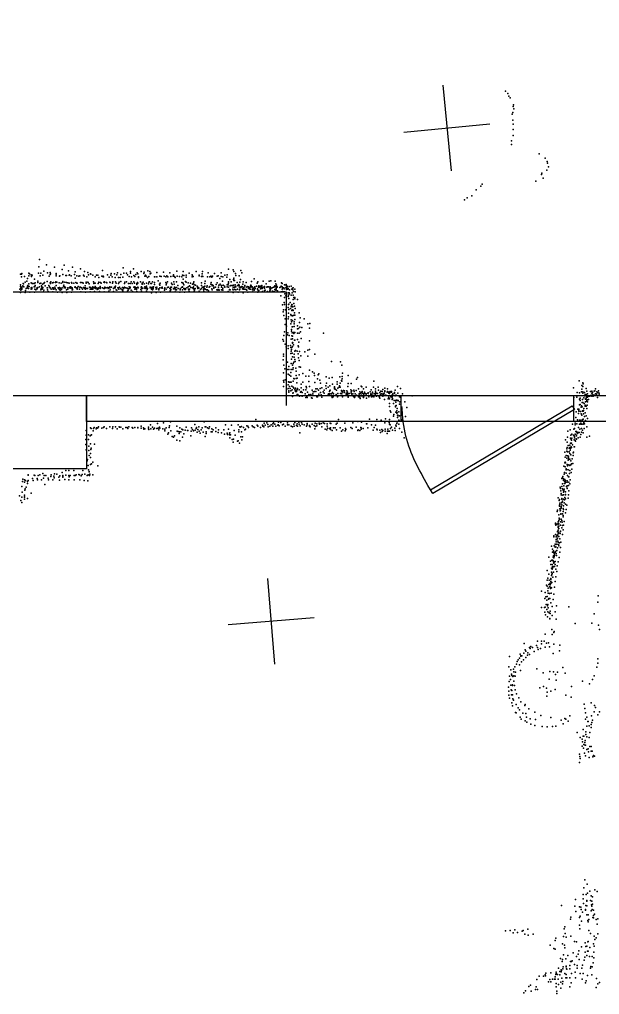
# Model space of a CAD drawing. Header units: millimetres. Extents: x -23456 to 7110, y -22489 to 15514.
# Drawn here: x -9050 to -6361, y -11274 to -6748 of the extents above; entities that cross this region are included whole.
import ezdxf

# ---------------------------------------------------------------- set-up
doc = ezdxf.new("R2010")
doc.units = ezdxf.units.MM
for name, color, linetype in [('DOORS', 7, 'Continuous'), ('P', 9, 'Continuous'), ('PANOS', 10, 'Continuous'), ('ROOMS', 1, 'Continuous'), ('STRUCTS', 4, 'Continuous'), ('WALLS', 3, 'Continuous')]:
    doc.layers.add(name, color=color, linetype=linetype)

# ---------------------------------------------------------------- blocks, each defined once
blk = doc.blocks.new('1-Standard_3C')
for points in [[(-403.982, 5.64828), (253.382, 394.931), (263.573, 377.722), (-393.791, -11.5606), (-403.982, 5.64828)], [(263.573, 377.722), (275.367, 357.142), (283.15, 343.495), (290.844, 329.879), (298.429, 316.269), (305.882, 302.642), (313.184, 288.973), (320.313, 275.239), (327.249, 261.416), (333.971, 247.479), (340.456, 233.405), (346.686, 219.17), (352.638, 204.75), (358.291, 190.121), (363.626, 175.258), (368.62, 160.139), (373.253, 144.738), (377.503, 129.032), (381.351, 112.998), (384.774, 96.6102), (387.752, 79.8457), (390.265, 62.6802), (392.29, 45.0899), (393.807, 27.0508), (395.085, -0.90191)]]:
    blk.add_lwpolyline(points)

msp = doc.modelspace()

# ---------------------------------------------------------------- linework, layer by layer
at = {"layer": 'DOORS'}
msp.add_lwpolyline([(-7280.9, -8493.2), (-6480.9, -8493.2), (-6480.9, -8613.2), (-7280.9, -8613.2), (-7280.9, -8493.2)], dxfattribs=at)
at = {"layer": 'P'}
for p in [(-6796, -7080), (-6786, -7091), (-6781, -7103), (-6775, -7112), (-6760, -7144), (-6766, -7187), (-6763, -7179), (-6761, -7152), (-6758, -7162), (-6762, -7215), (-6761, -7233), (-6761, -7259), (-6761, -7286), (-6769, -7311), (-6769, -7328), (-6640, -7371), (-6613, -7391), (-6603, -7407), (-6602, -7415), (-6628, -7461), (-6605, -7447), (-6597, -7432), (-6905, -7512), (-6656, -7499), (-6630, -7468), (-6622, -7485), (-6933, -7539), (-6911, -7521), (-6987, -7585), (-6974, -7576), (-6953, -7566), (-8958, -7862), (-8961, -7896), (-8938, -7916), (-8926, -7886), (-8889, -7897), (-8852, -7909), (-8844, -7888), (-8823, -7915), (-8805, -7897), (-8793, -7919), (-8767, -7905), (-8749, -7917), (-8666, -7913), (-8570, -7901), (-8536, -7917), (-8522, -7905), (-8487, -7918), (-8473, -7920), (-8456, -7915), (-8446, -7918), (-8382, -7920), (-8321, -7916), (-8292, -7918), (-8232, -7917), (-8202, -7917), (-8081, -7906), (-8060, -7910), (-8056, -7918), (-8024, -7913), (-9046, -7930), (-9042, -7930), (-9042, -7942), (-9040, -7927), (-9027, -7941), (-9017, -7962), (-9013, -7950), (-9008, -7937), (-9007, -7926), (-9004, -7928), (-8997, -7933), (-8995, -7941), (-8992, -7934), (-8981, -7953), (-8965, -7963), (-8963, -7926), (-8954, -7937), (-8952, -7926), (-8942, -7935), (-8923, -7964), (-8921, -7924), (-8913, -7940), (-8909, -7932), (-8908, -7922), (-8907, -7928), (-8882, -7965), (-8881, -7937), (-8880, -7927), (-8880, -7930), (-8865, -7940), (-8864, -7938), (-8849, -7932), (-8849, -7964), (-8836, -7936), (-8833, -7936), (-8820, -7935), (-8819, -7933), (-8811, -7937), (-8795, -7932), (-8793, -7949), (-8785, -7937), (-8776, -7940), (-8770, -7938), (-8753, -7935), (-8750, -7939), (-8738, -7942), (-8733, -7922), (-8731, -7933), (-8722, -7928), (-8720, -7930), (-8711, -7934), (-8708, -7965), (-8700, -7943), (-8693, -7934), (-8687, -7934), (-8683, -7945), (-8668, -7940), (-8665, -7941), (-8662, -7940), (-8661, -7943), (-8643, -7933), (-8634, -7944), (-8627, -7935), (-8626, -7927), (-8621, -7942), (-8610, -7928), (-8607, -7945), (-8606, -7965), (-8599, -7933), (-8596, -7923), (-8591, -7946), (-8583, -7945), (-8581, -7964), (-8580, -7931), (-8571, -7944), (-8566, -7925), (-8554, -7925), (-8549, -7933), (-8542, -7941), (-8536, -7926), (-8533, -7965), (-8531, -7942), (-8520, -7936), (-8515, -7941), (-8511, -7931), (-8505, -7924), (-8502, -7928), (-8499, -7946), (-8498, -7942), (-8490, -7965), (-8474, -7927), (-8469, -7939), (-8466, -7934), (-8463, -7939), (-8457, -7945), (-8451, -7941), (-8448, -7965), (-8445, -7929), (-8442, -7925), (-8434, -7965), (-8425, -7942), (-8423, -7942), (-8414, -7943), (-8413, -7922), (-8407, -7961), (-8400, -7939), (-8393, -7941), (-8380, -7940), (-8372, -7943), (-8368, -7937), (-8363, -7942), (-8353, -7924), (-8349, -7941), (-8338, -7939), (-8337, -7933), (-8332, -7941), (-8329, -7946), (-8320, -7939), (-8309, -7941), (-8297, -7942), (-8294, -7935), (-8292, -7953), (-8289, -7936), (-8280, -7964), (-8277, -7935), (-8277, -7944), (-8264, -7926), (-8250, -7933), (-8250, -7943), (-8249, -7940), (-8245, -7941), (-8218, -7935), (-8218, -7937), (-8207, -7941), (-8204, -7929), (-8203, -7940), (-8200, -7941), (-8190, -7962), (-8179, -7942), (-8175, -7924), (-8168, -7942), (-8163, -7939), (-8159, -7941), (-8159, -7944), (-8156, -7940), (-8146, -7927), (-8134, -7939), (-8129, -7937), (-8121, -7950), (-8116, -7924), (-8116, -7941), (-8109, -7963), (-8107, -7943), (-8098, -7934), (-8089, -7944), (-8088, -7933), (-8082, -7965), (-8075, -7955), (-8058, -7955), (-8057, -7959), (-8056, -7948), (-8054, -7960), (-8049, -7927), (-8048, -7936), (-8032, -7937), (-8025, -7954), (-8020, -7923), (-8014, -7965), (-7974, -7964), (-7963, -7951), (-7946, -7965), (-7920, -7963), (-7893, -7962), (-7885, -7961), (-7865, -7963), (-9049, -8000), (-9046, -7980), (-9046, -7987), (-9045, -7995), (-9045, -8004), (-9040, -7991), (-9039, -7993), (-9039, -7995), (-9039, -7999), (-9035, -7984), (-9033, -7973), (-9032, -7975), (-9031, -7989), (-9024, -7967), (-9023, -8006), (-9020, -7996), (-9016, -7995), (-9013, -7986), (-9013, -7990), (-9012, -7982), (-9009, -7996), (-9007, -7975), (-9006, -7987), (-8996, -7970), (-8996, -7994), (-8996, -7999), (-8994, -7998), (-8993, -7992), (-8993, -7994), (-8992, -7974), (-8988, -7973), (-8982, -7973), (-8982, -7988), (-8980, -8000), (-8979, -7988), (-8978, -7970), (-8978, -7982), (-8975, -8002), (-8970, -7995), (-8969, -7993), (-8969, -7998), (-8965, -7968), (-8965, -7992), (-8958, -7989), (-8957, -7974), (-8951, -7971), (-8951, -8003), (-8950, -7998), (-8948, -7984), (-8947, -7991), (-8946, -7990), (-8946, -7999), (-8944, -7976), (-8944, -7996), (-8942, -7992), (-8938, -8005), (-8937, -7973), (-8936, -7970), (-8934, -7968), (-8932, -7984), (-8922, -7993), (-8921, -7994), (-8921, -8003), (-8920, -7993), (-8918, -8010), (-8914, -7983), (-8911, -7989), (-8909, -7970), (-8909, -7994), (-8907, -7974), (-8905, -7966), (-8904, -7999), (-8898, -7970), (-8897, -7994), (-8895, -7993), (-8894, -7999), (-8893, -7968), (-8891, -7999), (-8887, -7990), (-8885, -7996), (-8884, -7969), (-8881, -7983), (-8880, -8003), (-8877, -7967), (-8872, -7993), (-8869, -7997), (-8867, -7970), (-8865, -7992), (-8865, -8001), (-8862, -8004), (-8861, -7995), (-8860, -7995), (-8858, -7971), (-8855, -8001), (-8852, -7994), (-8849, -7969), (-8847, -7985), (-8845, -7981), (-8844, -7994), (-8841, -7967), (-8840, -7989), (-8837, -7994), (-8833, -7968), (-8833, -8002), (-8826, -7970), (-8826, -7993), (-8826, -7999), (-8820, -7971), (-8819, -7994), (-8816, -7989), (-8816, -7992), (-8815, -7992), (-8812, -7989), (-8812, -7995), (-8810, -7969), (-8808, -7972), (-8807, -8002), (-8806, -7994), (-8805, -8000), (-8804, -8003), (-8798, -7971), (-8794, -7991), (-8792, -7988), (-8790, -7969), (-8788, -7994), (-8784, -7971), (-8783, -7971), (-8783, -8000), (-8781, -7993), (-8779, -7987), (-8773, -7999), (-8771, -7991), (-8770, -7990), (-8768, -7990), (-8767, -7968), (-8763, -7993), (-8761, -7969), (-8759, -7999), (-8757, -7970), (-8756, -7972), (-8754, -7992), (-8749, -7993), (-8749, -7996), (-8746, -7984), (-8744, -7994), (-8744, -8000), (-8743, -7995), (-8742, -7967), (-8742, -7971), (-8741, -7996), (-8735, -7996), (-8733, -7967), (-8732, -7968), (-8728, -7975), (-8726, -7990), (-8724, -7990), (-8723, -8000), (-8719, -7992), (-8719, -7999), (-8716, -7996), (-8716, -8000), (-8712, -7995), (-8712, -8000), (-8711, -8000), (-8710, -7989), (-8706, -7973), (-8705, -7972), (-8704, -7994), (-8700, -7972), (-8699, -7987), (-8698, -7996), (-8696, -7992), (-8691, -7995), (-8690, -8001), (-8687, -7999), (-8686, -7973), (-8685, -7998), (-8683, -7993), (-8683, -7994), (-8682, -7967), (-8677, -7997), (-8676, -7987), (-8675, -7968), (-8675, -7993), (-8672, -7972), (-8666, -7993), (-8659, -7967), (-8659, -7997), (-8657, -7966), (-8657, -7968), (-8657, -7997), (-8655, -7990), (-8648, -7994), (-8647, -7969), (-8645, -7970), (-8641, -7992), (-8640, -7997), (-8639, -7995), (-8637, -8009), (-8635, -7994), (-8632, -7989), (-8632, -7994), (-8631, -7967), (-8630, -7969), (-8630, -8002), (-8624, -7991), (-8619, -7971), (-8617, -7966), (-8614, -7996), (-8610, -7991), (-8609, -7993), (-8607, -7992), (-8607, -7993), (-8605, -7985), (-8603, -7971), (-8602, -8002), (-8599, -8005), (-8595, -7993), (-8595, -7993), (-8592, -7973), (-8590, -8000), (-8589, -7967), (-8589, -7992), (-8587, -7991), (-8581, -7998), (-8580, -7996), (-8574, -8002), (-8573, -7992), (-8572, -8008), (-8568, -7998), (-8566, -7993), (-8566, -7996), (-8563, -7973), (-8563, -7991), (-8562, -7967), (-8557, -7993), (-8555, -7966), (-8551, -7995), (-8550, -8009), (-8546, -7998), (-8546, -8005), (-8545, -7974), (-8542, -7989), (-8540, -7997), (-8538, -7991), (-8538, -7992), (-8538, -7993), (-8537, -7974), (-8532, -8005), (-8528, -7973), (-8527, -8010), (-8521, -7966), (-8521, -7991), (-8518, -7972), (-8516, -8000), (-8515, -7988), (-8515, -7992), (-8512, -7992), (-8511, -7996), (-8508, -8001), (-8507, -7973), (-8507, -7993), (-8506, -7978), (-8506, -8010), (-8504, -7968), (-8504, -7992), (-8502, -7971), (-8501, -7991), (-8500, -7994), (-8488, -8001), (-8487, -7991), (-8485, -7989), (-8484, -7994), (-8484, -8009), (-8482, -7996), (-8481, -7971), (-8481, -7977), (-8478, -7995), (-8477, -7967), (-8472, -7975), (-8470, -7988), (-8469, -7995), (-8468, -7997), (-8463, -7992), (-8462, -7971), (-8462, -8009), (-8461, -7986), (-8460, -7996), (-8459, -8001), (-8458, -7995), (-8458, -7998), (-8457, -7997), (-8452, -7975), (-8451, -7967), (-8445, -7994), (-8444, -7991), (-8441, -7973), (-8439, -7993), (-8438, -7974), (-8438, -8000), (-8436, -7990), (-8435, -7998), (-8433, -8002), (-8431, -7998), (-8430, -7994), (-8429, -7989), (-8425, -7968), (-8425, -7978), (-8419, -7992), (-8416, -7993), (-8416, -7999), (-8414, -7990), (-8413, -7998), (-8405, -7998), (-8405, -8003), (-8402, -7977), (-8399, -7981), (-8399, -7994), (-8398, -7971), (-8392, -7993), (-8389, -7990), (-8389, -7995), (-8378, -7997), (-8378, -8004), (-8376, -7994), (-8372, -7969), (-8371, -7979), (-8370, -7999), (-8369, -7973), (-8364, -7966), (-8364, -7992), (-8361, -7991), (-8360, -7990), (-8353, -7996), (-8352, -8008), (-8350, -7998), (-8349, -7991), (-8349, -8001), (-8349, -8002), (-8346, -7972), (-8345, -7991), (-8343, -7978), (-8337, -7998), (-8335, -7966), (-8333, -7976), (-8332, -7993), (-8331, -7991), (-8329, -7992), (-8328, -7993), (-8328, -7999), (-8327, -8002), (-8322, -7966), (-8322, -7992), (-8322, -8003), (-8317, -7982), (-8314, -7996), (-8306, -7998), (-8306, -8002), (-8300, -7992), (-8297, -7968), (-8295, -7989), (-8295, -7990), (-8294, -8002), (-8293, -7970), (-8291, -7974), (-8289, -7980), (-8289, -7997), (-8284, -7998), (-8284, -8001), (-8283, -7996), (-8280, -8001), (-8277, -7967), (-8274, -7994), (-8268, -7970), (-8268, -7989), (-8267, -7999), (-8266, -8002), (-8262, -7984), (-8262, -8000), (-8261, -7986), (-8258, -7972), (-8256, -7992), (-8248, -7976), (-8248, -7993), (-8245, -7994), (-8244, -7972), (-8244, -7989), (-8243, -7998), (-8242, -7966), (-8241, -7979), (-8241, -8009), (-8240, -7998), (-8239, -8004), (-8238, -7998), (-8236, -7997), (-8235, -7981), (-8226, -7985), (-8225, -7991), (-8223, -7996), (-8221, -7992), (-8219, -7995), (-8218, -8009), (-8211, -8001), (-8207, -7970), (-8207, -7983), (-8207, -7996), (-8202, -7990), (-8201, -7991), (-8198, -8001), (-8196, -7994), (-8196, -8009), (-8195, -7988), (-8192, -7997), (-8191, -7974), (-8191, -7985), (-8189, -8000), (-8184, -8002), (-8182, -7991), (-8181, -7984), (-8178, -8003), (-8174, -8008), (-8171, -7991), (-8168, -7987), (-8163, -7977), (-8162, -7968), (-8159, -7998), (-8157, -7980), (-8157, -7984), (-8157, -8002), (-8153, -7982), (-8150, -7991), (-8149, -7995), (-8141, -7991), (-8138, -7978), (-8135, -8002), (-8134, -7970), (-8130, -8001), (-8130, -8004), (-8128, -7991), (-8126, -7981), (-8126, -8001), (-8125, -8004), (-8122, -7980), (-8120, -7977), (-8114, -7990), (-8114, -8002), (-8113, -7982), (-8109, -8001), (-8108, -8004), (-8107, -7995), (-8106, -7981), (-8100, -7985), (-8098, -7990), (-8087, -7979), (-8087, -7988), (-8084, -7978), (-8083, -7980), (-8082, -7991), (-8081, -7971), (-8077, -8001), (-8076, -8002), (-8073, -7984), (-8073, -8003), (-8070, -7982), (-8069, -7966), (-8064, -7983), (-8061, -8000), (-8060, -8003), (-8059, -7991), (-8058, -7981), (-8054, -7992), (-8052, -8001), (-8050, -7980), (-8050, -7987), (-8048, -7989), (-8048, -8002), (-8041, -7968), (-8040, -7982), (-8039, -8000), (-8034, -7978), (-8032, -7982), (-8032, -7988), (-8031, -8002), (-8028, -7967), (-8028, -7991), (-8028, -8000), (-8027, -7992), (-8023, -7990), (-8022, -7989), (-8020, -7987), (-8017, -7989), (-8016, -7998), (-8015, -7977), (-8013, -7999), (-8013, -8000), (-8011, -7992), (-8010, -7999), (-8006, -7982), (-8006, -8000), (-8005, -7989), (-8000, -7969), (-7999, -8001), (-7996, -7990), (-7996, -8004), (-7994, -7987), (-7988, -7989), (-7988, -7996), (-7986, -7992), (-7985, -7996), (-7983, -8000), (-7979, -7986), (-7979, -7999), (-7978, -7981), (-7977, -7990), (-7976, -7984), (-7971, -7988), (-7970, -7999), (-7970, -8003), (-7968, -8003), (-7967, -7995), (-7963, -8005), (-7961, -8000), (-7960, -7990), (-7959, -7989), (-7959, -7990), (-7957, -7997), (-7952, -7985), (-7949, -7972), (-7947, -7998), (-7947, -8000), (-7943, -8006), (-7942, -7989), (-7942, -7990), (-7941, -8006), (-7940, -7984), (-7936, -7991), (-7933, -7986), (-7933, -7998), (-7930, -7989), (-7930, -7997), (-7927, -7983), (-7927, -7995), (-7925, -7997), (-7923, -7993), (-7922, -7990), (-7915, -7995), (-7915, -8006), (-7914, -7987), (-7914, -7992), (-7912, -8004), (-7906, -7975), (-7904, -7991), (-7902, -7988), (-7900, -7988), (-7899, -7988), (-7896, -7989), (-7889, -7991), (-7889, -7998), (-7889, -8008), (-7888, -7988), (-7887, -8002), (-7884, -7995), (-7879, -7994), (-7877, -8009), (-7873, -7991), (-7872, -7991), (-7867, -7984), (-7867, -7989), (-7867, -8001), (-7862, -7975), (-7862, -8005), (-7861, -7987), (-7860, -7989), (-7860, -7996), (-7860, -8003), (-7859, -7981), (-7855, -7989), (-7855, -7990), (-7854, -8007), (-7843, -7992), (-7839, -7988), (-7837, -7986), (-7835, -7970), (-7835, -7987), (-7833, -7973), (-7833, -7999), (-7832, -7988), (-7829, -7993), (-7824, -7993), (-7823, -7998), (-7822, -7979), (-7816, -7993), (-7814, -7978), (-7814, -7983), (-7813, -7994), (-7813, -8001), (-7812, -7986), (-7811, -7997), (-7810, -7989), (-7809, -7986), (-7806, -8000), (-7805, -7997), (-7800, -7987), (-7799, -8002), (-7790, -7986), (-7787, -8000), (-7784, -7995), (-7783, -8003), (-7782, -7994), (-7773, -8000), (-9046, -8015), (-9025, -8015), (-9003, -8013), (-8981, -8013), (-8939, -8012), (-8896, -8012), (-8874, -8014), (-8852, -8015), (-8831, -8015), (-8809, -8014), (-8766, -8012), (-8745, -8013), (-8723, -8012), (-8702, -8011), (-8680, -8011), (-8658, -8012), (-8615, -8011), (-8439, -8016), (-8417, -8015), (-8396, -8013), (-8329, -8012), (-8307, -8013), (-8285, -8013), (-8263, -8011), (-8083, -8011), (-8059, -8015), (-8037, -8014), (-8013, -8017), (-7991, -8014), (-7969, -8012), (-7945, -8013), (-7924, -8011), (-7900, -8011), (-7870, -8011), (-7854, -8011), (-7839, -8030), (-7837, -8012), (-7831, -8011), (-7827, -8012), (-7822, -8038), (-7821, -8012), (-7820, -8021), (-7815, -8031), (-7812, -8023), (-7804, -8017), (-7804, -8034), (-7803, -8028), (-7802, -8043), (-7800, -8016), (-7798, -8021), (-7790, -8027), (-7786, -8016), (-7782, -8028), (-7782, -8048), (-7780, -8011), (-7779, -8038), (-7774, -8039), (-7774, -8044), (-7772, -8012), (-7762, -8047), (-7831, -8073), (-7827, -8096), (-7823, -8062), (-7822, -8071), (-7817, -8095), (-7804, -8084), (-7803, -8070), (-7802, -8069), (-7802, -8094), (-7795, -8061), (-7794, -8089), (-7791, -8078), (-7788, -8071), (-7788, -8097), (-7788, -8098), (-7787, -8081), (-7786, -8073), (-7783, -8081), (-7783, -8096), (-7781, -8098), (-7781, -8099), (-7778, -8066), (-7775, -8078), (-7772, -8089), (-7828, -8105), (-7824, -8122), (-7819, -8137), (-7804, -8138), (-7803, -8111), (-7803, -8128), (-7792, -8117), (-7790, -8122), (-7790, -8142), (-7784, -8124), (-7784, -8145), (-7782, -8122), (-7776, -8121), (-7775, -8109), (-7774, -8141), (-7773, -8121), (-7754, -8109), (-7749, -8132), (-7731, -8138), (-7818, -8163), (-7812, -8171), (-7793, -8160), (-7789, -8151), (-7789, -8187), (-7786, -8175), (-7786, -8175), (-7784, -8174), (-7777, -8151), (-7777, -8160), (-7777, -8173), (-7762, -8184), (-7761, -8170), (-7757, -8182), (-7752, -8155), (-7750, -8176), (-7741, -8177), (-7713, -8161), (-7705, -8181), (-7704, -8159), (-7830, -8233), (-7825, -8215), (-7821, -8197), (-7807, -8211), (-7806, -8202), (-7800, -8214), (-7791, -8231), (-7789, -8194), (-7787, -8216), (-7786, -8203), (-7784, -8217), (-7784, -8230), (-7782, -8201), (-7779, -8205), (-7778, -8201), (-7775, -8236), (-7774, -8201), (-7774, -8237), (-7761, -8204), (-7761, -8233), (-7753, -8204), (-7748, -8198), (-7745, -8229), (-7641, -8204), (-7827, -8241), (-7819, -8255), (-7814, -8267), (-7805, -8262), (-7804, -8275), (-7794, -8261), (-7793, -8270), (-7789, -8280), (-7787, -8270), (-7785, -8247), (-7785, -8251), (-7785, -8266), (-7783, -8249), (-7780, -8258), (-7758, -8262), (-7757, -8267), (-7755, -8245), (-7705, -8239), (-7705, -8280), (-7827, -8301), (-7827, -8310), (-7793, -8298), (-7791, -8287), (-7789, -8324), (-7786, -8296), (-7784, -8314), (-7777, -8302), (-7776, -8315), (-7774, -8287), (-7773, -8326), (-7771, -8285), (-7763, -8288), (-7758, -8300), (-7757, -8318), (-7752, -8289), (-7746, -8309), (-7727, -8291), (-7713, -8283), (-7713, -8310), (-7681, -8301), (-7828, -8328), (-7824, -8353), (-7820, -8369), (-7810, -8373), (-7808, -8338), (-7802, -8359), (-7802, -8372), (-7790, -8345), (-7790, -8373), (-7784, -8352), (-7783, -8373), (-7782, -8344), (-7782, -8344), (-7782, -8365), (-7779, -8339), (-7772, -8335), (-7769, -8367), (-7754, -8331), (-7753, -8360), (-7748, -8362), (-7603, -8335), (-7562, -8337), (-7555, -8352), (-7827, -8388), (-7804, -8394), (-7798, -8399), (-7793, -8386), (-7792, -8403), (-7779, -8415), (-7777, -8416), (-7767, -8381), (-7767, -8400), (-7767, -8415), (-7763, -8413), (-7753, -8397), (-7736, -8391), (-7722, -8404), (-7709, -8404), (-7705, -8375), (-7691, -8383), (-7684, -8389), (-7682, -8400), (-7669, -8416), (-7666, -8398), (-7663, -8392), (-7628, -8407), (-7614, -8413), (-7601, -8409), (-7565, -8407), (-7554, -8405), (-7554, -8416), (-7552, -8389), (-7526, -8401), (-7487, -8418), (-7483, -8410), (-7827, -8423), (-7827, -8451), (-7825, -8432), (-7819, -8420), (-7805, -8444), (-7804, -8461), (-7803, -8429), (-7800, -8431), (-7798, -8451), (-7796, -8460), (-7795, -8432), (-7791, -8432), (-7787, -8450), (-7782, -8426), (-7781, -8454), (-7779, -8459), (-7771, -8459), (-7764, -8434), (-7762, -8460), (-7744, -8441), (-7744, -8457), (-7737, -8431), (-7721, -8451), (-7720, -8458), (-7709, -8428), (-7706, -8451), (-7681, -8433), (-7677, -8462), (-7670, -8462), (-7658, -8422), (-7656, -8461), (-7654, -8436), (-7648, -8457), (-7630, -8448), (-7629, -8461), (-7627, -8436), (-7619, -8455), (-7611, -8448), (-7599, -8441), (-7589, -8453), (-7589, -8457), (-7589, -8463), (-7577, -8429), (-7577, -8440), (-7575, -8459), (-7568, -8454), (-7566, -8449), (-7564, -8455), (-7563, -8436), (-7558, -8423), (-7555, -8427), (-7528, -8452), (-7526, -8438), (-7513, -8437), (-7479, -8463), (-7466, -8450), (-7463, -8453), (-7456, -8462), (-7443, -8454), (-7409, -8455), (-7407, -8426), (-7399, -8462), (-7387, -8455), (-7356, -8459), (-7344, -8462), (-7298, -8451), (-7284, -8460), (-6482, -8458), (-6455, -8425), (-6443, -8446), (-6438, -8434), (-6438, -8451), (-6437, -8439), (-6422, -8461), (-6380, -8463), (-7812, -8465), (-7802, -8478), (-7801, -8471), (-7792, -8472), (-7786, -8467), (-7784, -8498), (-7783, -8483), (-7782, -8481), (-7773, -8467), (-7771, -8474), (-7767, -8469), (-7766, -8475), (-7765, -8493), (-7763, -8467), (-7763, -8488), (-7759, -8489), (-7754, -8467), (-7752, -8496), (-7747, -8478), (-7745, -8475), (-7740, -8497), (-7739, -8480), (-7733, -8467), (-7725, -8486), (-7723, -8502), (-7722, -8467), (-7718, -8496), (-7716, -8502), (-7715, -8477), (-7708, -8488), (-7703, -8492), (-7700, -8488), (-7696, -8504), (-7694, -8468), (-7694, -8506), (-7690, -8486), (-7690, -8493), (-7689, -8476), (-7683, -8474), (-7676, -8474), (-7672, -8499), (-7669, -8494), (-7668, -8499), (-7664, -8468), (-7662, -8487), (-7654, -8480), (-7652, -8490), (-7649, -8501), (-7643, -8476), (-7638, -8469), (-7637, -8482), (-7619, -8490), (-7617, -8486), (-7613, -8474), (-7613, -8486), (-7613, -8493), (-7611, -8470), (-7610, -8469), (-7607, -8485), (-7603, -8486), (-7602, -8497), (-7600, -8502), (-7599, -8480), (-7596, -8500), (-7594, -8485), (-7587, -8464), (-7582, -8489), (-7581, -8469), (-7576, -8499), (-7575, -8484), (-7574, -8496), (-7562, -8484), (-7557, -8470), (-7557, -8471), (-7555, -8486), (-7554, -8477), (-7552, -8474), (-7552, -8500), (-7548, -8470), (-7545, -8480), (-7543, -8471), (-7536, -8483), (-7535, -8490), (-7534, -8492), (-7533, -8471), (-7531, -8484), (-7530, -8477), (-7529, -8489), (-7528, -8485), (-7527, -8500), (-7526, -8501), (-7522, -8484), (-7514, -8467), (-7512, -8476), (-7512, -8482), (-7509, -8472), (-7509, -8487), (-7504, -8485), (-7502, -8498), (-7500, -8469), (-7498, -8474), (-7498, -8474), (-7497, -8503), (-7496, -8494), (-7496, -8499), (-7494, -8485), (-7489, -8470), (-7487, -8492), (-7479, -8500), (-7476, -8485), (-7476, -8487), (-7473, -8501), (-7472, -8476), (-7471, -8507), (-7469, -8484), (-7465, -8479), (-7465, -8491), (-7465, -8494), (-7462, -8475), (-7460, -8483), (-7457, -8499), (-7456, -8492), (-7456, -8502), (-7453, -8485), (-7451, -8477), (-7451, -8494), (-7448, -8484), (-7443, -8485), (-7443, -8492), (-7442, -8506), (-7435, -8483), (-7434, -8481), (-7433, -8483), (-7432, -8493), (-7431, -8500), (-7424, -8476), (-7421, -8485), (-7421, -8488), (-7419, -8467), (-7418, -8489), (-7418, -8500), (-7417, -8488), (-7417, -8492), (-7414, -8477), (-7414, -8481), (-7413, -8498), (-7409, -8494), (-7407, -8496), (-7407, -8499), (-7406, -8486), (-7400, -8473), (-7399, -8481), (-7399, -8487), (-7395, -8483), (-7395, -8483), (-7395, -8496), (-7390, -8484), (-7386, -8469), (-7383, -8499), (-7379, -8480), (-7379, -8506), (-7377, -8487), (-7377, -8491), (-7376, -8488), (-7375, -8473), (-7371, -8486), (-7368, -8475), (-7366, -8465), (-7366, -8496), (-7365, -8487), (-7364, -8486), (-7364, -8489), (-7359, -8483), (-7357, -8471), (-7356, -8474), (-7356, -8491), (-7351, -8491), (-7345, -8478), (-7344, -8475), (-7341, -8508), (-7339, -8494), (-7339, -8506), (-7338, -8482), (-7337, -8478), (-7337, -8495), (-7337, -8503), (-7335, -8508), (-7334, -8480), (-7334, -8484), (-7332, -8475), (-7332, -8478), (-7329, -8500), (-7326, -8474), (-7326, -8478), (-7324, -8501), (-7322, -8492), (-7322, -8499), (-7320, -8488), (-7320, -8507), (-7319, -8485), (-7313, -8493), (-7312, -8480), (-7312, -8482), (-7309, -8469), (-7308, -8495), (-7306, -8492), (-7303, -8491), (-7296, -8483), (-7288, -8499), (-7283, -8501), (-7275, -8486), (-7230, -8495), (-6480, -8503), (-6466, -8501), (-6465, -8480), (-6453, -8481), (-6451, -8505), (-6444, -8476), (-6443, -8464), (-6438, -8476), (-6438, -8482), (-6434, -8504), (-6431, -8479), (-6430, -8494), (-6428, -8489), (-6423, -8491), (-6422, -8489), (-6422, -8505), (-6421, -8500), (-6420, -8473), (-6417, -8486), (-6416, -8501), (-6413, -8494), (-6410, -8497), (-6406, -8496), (-6403, -8475), (-6400, -8491), (-6397, -8473), (-6397, -8496), (-6396, -8483), (-6395, -8482), (-6394, -8479), (-6393, -8480), (-6391, -8490), (-6390, -8496), (-6386, -8473), (-6386, -8492), (-6384, -8493), (-6383, -8472), (-6380, -8485), (-6376, -8486), (-6375, -8490), (-6373, -8476), (-6373, -8492), (-6370, -8503), (-6369, -8479), (-6368, -8481), (-6366, -8472), (-6363, -8482), (-6363, -8490), (-7358, -8512), (-7335, -8530), (-7334, -8544), (-7323, -8512), (-7320, -8510), (-7316, -8530), (-7313, -8517), (-7307, -8543), (-7307, -8546), (-7306, -8524), (-7305, -8516), (-7303, -8515), (-7303, -8540), (-7301, -8515), (-7299, -8554), (-7295, -8516), (-7295, -8518), (-7288, -8534), (-7286, -8523), (-7277, -8548), (-7263, -8522), (-7255, -8549), (-6454, -8510), (-6454, -8537), (-6451, -8535), (-6450, -8516), (-6446, -8548), (-6445, -8541), (-6444, -8541), (-6441, -8526), (-6441, -8546), (-6439, -8511), (-6438, -8525), (-6434, -8554), (-6432, -8530), (-6428, -8538), (-6428, -8543), (-6426, -8522), (-6425, -8510), (-6422, -8543), (-6420, -8515), (-6419, -8520), (-6419, -8553), (-6418, -8513), (-6418, -8538), (-6416, -8523), (-6412, -8511), (-7332, -8565), (-7329, -8571), (-7316, -8589), (-7314, -8581), (-7305, -8570), (-7300, -8565), (-7300, -8575), (-7299, -8574), (-7298, -8585), (-7297, -8595), (-7296, -8584), (-7295, -8588), (-7292, -8569), (-7288, -8587), (-7260, -8591), (-6470, -8595), (-6469, -8569), (-6462, -8557), (-6458, -8577), (-6457, -8557), (-6457, -8561), (-6457, -8566), (-6449, -8568), (-6446, -8578), (-6442, -8585), (-6440, -8566), (-6439, -8565), (-6437, -8566), (-6435, -8563), (-6435, -8579), (-6431, -8591), (-6428, -8573), (-6423, -8587), (-8722, -8644), (-8705, -8642), (-8693, -8644), (-8688, -8643), (-8684, -8639), (-8661, -8641), (-8658, -8639), (-8631, -8639), (-8631, -8639), (-8617, -8639), (-8606, -8639), (-8588, -8639), (-8587, -8640), (-8580, -8640), (-8558, -8642), (-8552, -8642), (-8544, -8639), (-8528, -8641), (-8515, -8641), (-8502, -8641), (-8501, -8643), (-8487, -8636), (-8476, -8643), (-8452, -8640), (-8443, -8630), (-8434, -8640), (-8411, -8623), (-8402, -8640), (-8382, -8620), (-8370, -8643), (-8357, -8641), (-8355, -8634), (-8351, -8616), (-8321, -8635), (-8307, -8643), (-8278, -8640), (-8253, -8644), (-8238, -8628), (-8229, -8642), (-8219, -8638), (-8204, -8644), (-8194, -8615), (-8189, -8638), (-8186, -8638), (-8179, -8644), (-8169, -8638), (-8140, -8643), (-8095, -8629), (-8067, -8631), (-8036, -8629), (-8029, -8639), (-8027, -8640), (-8021, -8637), (-8012, -8642), (-7996, -8634), (-7991, -8636), (-7989, -8641), (-7971, -8634), (-7967, -8639), (-7961, -8642), (-7955, -8605), (-7948, -8631), (-7947, -8633), (-7945, -8636), (-7933, -8642), (-7924, -8631), (-7922, -8633), (-7922, -8635), (-7918, -8639), (-7916, -8622), (-7912, -8631), (-7903, -8620), (-7899, -8628), (-7897, -8639), (-7890, -8636), (-7883, -8630), (-7875, -8625), (-7875, -8636), (-7872, -8620), (-7867, -8626), (-7862, -8635), (-7853, -8631), (-7851, -8629), (-7849, -8617), (-7847, -8634), (-7839, -8619), (-7831, -8629), (-7827, -8627), (-7819, -8636), (-7808, -8620), (-7808, -8629), (-7802, -8629), (-7791, -8635), (-7785, -8638), (-7778, -8627), (-7777, -8635), (-7774, -8618), (-7766, -8633), (-7763, -8625), (-7762, -8635), (-7755, -8617), (-7754, -8627), (-7749, -8634), (-7743, -8619), (-7740, -8627), (-7730, -8630), (-7720, -8635), (-7716, -8623), (-7716, -8630), (-7706, -8635), (-7705, -8633), (-7703, -8639), (-7694, -8627), (-7684, -8633), (-7679, -8622), (-7678, -8637), (-7672, -8624), (-7672, -8634), (-7661, -8621), (-7659, -8627), (-7651, -8623), (-7649, -8639), (-7643, -8620), (-7636, -8623), (-7624, -8625), (-7624, -8636), (-7610, -8621), (-7609, -8644), (-7606, -8623), (-7594, -8643), (-7586, -8644), (-7582, -8626), (-7578, -8622), (-7571, -8604), (-7564, -8644), (-7542, -8622), (-7514, -8642), (-7504, -8620), (-7490, -8640), (-7481, -8614), (-7467, -8641), (-7466, -8644), (-7464, -8617), (-7441, -8625), (-7440, -8625), (-7435, -8643), (-7428, -8603), (-7418, -8630), (-7406, -8641), (-7400, -8631), (-7394, -8605), (-7373, -8607), (-7357, -8620), (-7353, -8602), (-7336, -8619), (-7335, -8604), (-7335, -8626), (-7332, -8630), (-7326, -8640), (-7305, -8631), (-7303, -8636), (-7300, -8623), (-7299, -8615), (-7292, -8608), (-7292, -8626), (-7288, -8612), (-7279, -8606), (-7273, -8608), (-6486, -8627), (-6473, -8621), (-6473, -8630), (-6466, -8625), (-6463, -8606), (-6458, -8641), (-6454, -8607), (-6454, -8627), (-6448, -8608), (-6448, -8627), (-6447, -8622), (-6442, -8626), (-6440, -8606), (-6437, -8603), (-6437, -8627), (-6435, -8625), (-6433, -8619), (-6430, -8624), (-6426, -8609), (-6419, -8639), (-6416, -8600), (-8742, -8677), (-8741, -8655), (-8730, -8675), (-8723, -8680), (-8721, -8679), (-8718, -8647), (-8717, -8676), (-8709, -8657), (-8707, -8646), (-8695, -8648), (-8690, -8645), (-8669, -8645), (-8647, -8646), (-8620, -8646), (-8598, -8648), (-8572, -8648), (-8548, -8646), (-8525, -8645), (-8486, -8645), (-8474, -8650), (-8470, -8648), (-8452, -8648), (-8450, -8651), (-8441, -8648), (-8429, -8650), (-8426, -8647), (-8425, -8645), (-8413, -8646), (-8407, -8645), (-8405, -8652), (-8399, -8645), (-8386, -8648), (-8377, -8657), (-8376, -8650), (-8362, -8673), (-8359, -8667), (-8349, -8657), (-8343, -8684), (-8337, -8686), (-8332, -8681), (-8319, -8659), (-8314, -8661), (-8310, -8669), (-8308, -8662), (-8303, -8662), (-8298, -8650), (-8295, -8687), (-8293, -8653), (-8288, -8671), (-8282, -8654), (-8272, -8656), (-8270, -8655), (-8256, -8681), (-8255, -8658), (-8249, -8651), (-8244, -8657), (-8236, -8654), (-8231, -8647), (-8227, -8664), (-8224, -8651), (-8217, -8658), (-8212, -8668), (-8208, -8653), (-8199, -8663), (-8189, -8684), (-8185, -8662), (-8185, -8670), (-8173, -8647), (-8161, -8662), (-8158, -8648), (-8157, -8662), (-8152, -8653), (-8140, -8660), (-8129, -8665), (-8128, -8653), (-8114, -8666), (-8103, -8653), (-8100, -8672), (-8088, -8668), (-8086, -8674), (-8081, -8650), (-8077, -8668), (-8077, -8676), (-8075, -8667), (-8072, -8675), (-8055, -8655), (-8050, -8677), (-8033, -8652), (-8033, -8662), (-8024, -8685), (-8021, -8662), (-8016, -8685), (-8006, -8653), (-8002, -8650), (-7751, -8666), (-7681, -8648), (-7633, -8649), (-7625, -8652), (-7622, -8645), (-7613, -8647), (-7609, -8651), (-7600, -8655), (-7580, -8653), (-7557, -8659), (-7551, -8653), (-7541, -8657), (-7539, -8647), (-7537, -8651), (-7508, -8647), (-7482, -8656), (-7480, -8653), (-7472, -8656), (-7466, -8650), (-7457, -8646), (-7410, -8654), (-7393, -8650), (-7392, -8652), (-7379, -8654), (-7376, -8665), (-7370, -8651), (-7368, -8660), (-7365, -8655), (-7355, -8650), (-7354, -8659), (-7345, -8670), (-7344, -8659), (-7343, -8650), (-7339, -8659), (-7337, -8659), (-7334, -8659), (-7330, -8646), (-7321, -8654), (-7310, -8645), (-7308, -8656), (-7289, -8646), (-7278, -8663), (-6509, -8686), (-6508, -8659), (-6497, -8653), (-6494, -8678), (-6489, -8672), (-6482, -8677), (-6480, -8650), (-6479, -8680), (-6476, -8647), (-6476, -8683), (-6476, -8689), (-6473, -8673), (-6471, -8661), (-6470, -8674), (-6468, -8680), (-6467, -8661), (-6466, -8663), (-6463, -8669), (-6460, -8665), (-6460, -8689), (-6455, -8665), (-6452, -8650), (-6450, -8686), (-6448, -8674), (-6447, -8674), (-6445, -8663), (-6444, -8646), (-6439, -8654), (-6437, -8666), (-6432, -8646), (-6420, -8687), (-6407, -8682), (-8743, -8698), (-8743, -8721), (-8730, -8697), (-8729, -8728), (-8721, -8718), (-8702, -8719), (-8321, -8701), (-8307, -8703), (-8075, -8690), (-8064, -8697), (-8060, -8710), (-8058, -8696), (-8039, -8705), (-8036, -8703), (-8030, -8714), (-8019, -8699), (-7266, -8690), (-6518, -8699), (-6510, -8710), (-6510, -8735), (-6506, -8725), (-6499, -8723), (-6499, -8734), (-6495, -8692), (-6495, -8714), (-6492, -8697), (-6492, -8732), (-6491, -8715), (-6491, -8734), (-6490, -8700), (-6489, -8692), (-6486, -8722), (-6479, -8699), (-6479, -8731), (-6476, -8732), (-6473, -8702), (-6472, -8705), (-6469, -8694), (-6468, -8696), (-8741, -8745), (-8729, -8749), (-8728, -8771), (-8722, -8763), (-8719, -8744), (-8718, -8738), (-6522, -8757), (-6520, -8779), (-6516, -8772), (-6513, -8752), (-6512, -8741), (-6509, -8754), (-6509, -8773), (-6504, -8775), (-6502, -8755), (-6501, -8738), (-6499, -8762), (-6497, -8747), (-6495, -8739), (-6494, -8768), (-6493, -8769), (-6483, -8759), (-6483, -8772), (-6482, -8756), (-8736, -8797), (-8735, -8791), (-8732, -8818), (-8721, -8781), (-8721, -8813), (-8717, -8810), (-8711, -8802), (-8687, -8820), (-6526, -8821), (-6521, -8805), (-6520, -8802), (-6520, -8825), (-6518, -8806), (-6512, -8784), (-6511, -8814), (-6509, -8820), (-6506, -8794), (-6505, -8782), (-6505, -8791), (-6505, -8792), (-6503, -8815), (-6499, -8789), (-6499, -8818), (-6493, -8796), (-6493, -8815), (-6491, -8811), (-6487, -8787), (-6484, -8809), (-9010, -8862), (-9010, -8863), (-8982, -8863), (-8979, -8864), (-8964, -8865), (-8957, -8862), (-8943, -8855), (-8936, -8864), (-8928, -8864), (-8906, -8869), (-8903, -8862), (-8892, -8867), (-8889, -8857), (-8878, -8859), (-8863, -8866), (-8852, -8851), (-8849, -8864), (-8849, -8867), (-8836, -8863), (-8835, -8842), (-8822, -8865), (-8821, -8841), (-8820, -8870), (-8816, -8864), (-8799, -8841), (-8797, -8864), (-8793, -8864), (-8788, -8861), (-8775, -8860), (-8772, -8861), (-8765, -8866), (-8760, -8860), (-8757, -8842), (-8748, -8859), (-8737, -8864), (-8732, -8861), (-8730, -8839), (-8728, -8846), (-8728, -8847), (-8726, -8865), (-8724, -8858), (-8710, -8862), (-6531, -8869), (-6525, -8858), (-6523, -8850), (-6516, -8838), (-6515, -8834), (-6515, -8854), (-6514, -8837), (-6509, -8864), (-6506, -8838), (-6505, -8870), (-6503, -8870), (-6500, -8855), (-6498, -8842), (-6492, -8851), (-6489, -8835), (-9040, -8915), (-9036, -8892), (-9035, -8881), (-9028, -8885), (-9027, -8895), (-9022, -8887), (-9014, -8892), (-9013, -8902), (-9010, -8887), (-8990, -8879), (-8987, -8887), (-8969, -8878), (-8967, -8885), (-8948, -8884), (-8939, -8877), (-8933, -8906), (-8917, -8877), (-8916, -8885), (-8896, -8885), (-8890, -8876), (-8868, -8872), (-8865, -8886), (-8850, -8872), (-8841, -8883), (-8822, -8885), (-8797, -8884), (-8771, -8885), (-8751, -8887), (-8733, -8889), (-6536, -8915), (-6535, -8879), (-6532, -8874), (-6532, -8903), (-6528, -8882), (-6527, -8880), (-6527, -8888), (-6526, -8913), (-6523, -8901), (-6522, -8893), (-6521, -8883), (-6521, -8901), (-6518, -8889), (-6518, -8897), (-6514, -8915), (-6511, -8895), (-6510, -8890), (-6510, -8912), (-6504, -8911), (-6503, -8896), (-6498, -8903), (-6497, -8884), (-9050, -8959), (-9038, -8942), (-9027, -8956), (-9026, -8933), (-9025, -8926), (-9019, -8919), (-8997, -8947), (-6543, -8918), (-6541, -8925), (-6540, -8935), (-6539, -8955), (-6538, -8948), (-6534, -8956), (-6533, -8926), (-6529, -8933), (-6528, -8942), (-6527, -8954), (-6526, -8932), (-6526, -8938), (-6525, -8928), (-6519, -8952), (-6518, -8940), (-6518, -8954), (-6510, -8924), (-6510, -8925), (-6504, -8954), (-6503, -8935), (-9044, -8980), (-9040, -8965), (-9040, -8990), (-9028, -8963), (-9028, -8965), (-9027, -8975), (-9014, -8971), (-6552, -8968), (-6548, -8981), (-6546, -8976), (-6546, -9003), (-6545, -8993), (-6544, -8999), (-6537, -8991), (-6536, -8971), (-6536, -8975), (-6535, -8975), (-6535, -9001), (-6534, -8988), (-6532, -8983), (-6528, -8975), (-6527, -9005), (-6525, -8992), (-6523, -8978), (-6522, -8966), (-6518, -8973), (-6518, -8997), (-6512, -9003), (-6506, -8970), (-6557, -9032), (-6555, -9026), (-6550, -9047), (-6546, -9007), (-6544, -9020), (-6543, -9029), (-6542, -9025), (-6540, -9042), (-6540, -9044), (-6539, -9016), (-6538, -9009), (-6538, -9011), (-6532, -9043), (-6530, -9051), (-6529, -9017), (-6529, -9031), (-6527, -9022), (-6519, -9038), (-6515, -9023), (-6565, -9086), (-6565, -9090), (-6564, -9095), (-6558, -9091), (-6553, -9080), (-6553, -9091), (-6552, -9087), (-6550, -9073), (-6549, -9089), (-6548, -9062), (-6547, -9068), (-6541, -9079), (-6541, -9095), (-6538, -9068), (-6535, -9073), (-6534, -9081), (-6532, -9096), (-6530, -9056), (-6527, -9095), (-6524, -9078), (-6565, -9138), (-6557, -9142), (-6556, -9125), (-6556, -9126), (-6553, -9106), (-6553, -9119), (-6552, -9100), (-6552, -9135), (-6551, -9127), (-6550, -9130), (-6549, -9099), (-6549, -9110), (-6543, -9134), (-6542, -9123), (-6541, -9124), (-6536, -9107), (-6532, -9139), (-6530, -9116), (-6572, -9144), (-6572, -9149), (-6567, -9183), (-6564, -9185), (-6562, -9150), (-6561, -9162), (-6561, -9163), (-6561, -9172), (-6559, -9144), (-6559, -9146), (-6559, -9162), (-6559, -9183), (-6555, -9143), (-6555, -9155), (-6554, -9170), (-6552, -9174), (-6551, -9185), (-6549, -9147), (-6546, -9177), (-6545, -9159), (-6540, -9174), (-6584, -9192), (-6579, -9206), (-6578, -9221), (-6574, -9215), (-6574, -9220), (-6571, -9191), (-6571, -9227), (-6569, -9223), (-6569, -9232), (-6567, -9197), (-6566, -9221), (-6565, -9217), (-6563, -9196), (-6561, -9227), (-6559, -9212), (-6556, -9201), (-6550, -9191), (-6545, -9220), (-6542, -9198), (-6595, -9244), (-6588, -9262), (-6587, -9277), (-6582, -9258), (-6581, -9277), (-6579, -9258), (-6576, -9261), (-6575, -9244), (-6574, -9238), (-6574, -9242), (-6574, -9265), (-6573, -9272), (-6572, -9247), (-6572, -9272), (-6571, -9241), (-6570, -9266), (-6569, -9236), (-6567, -9277), (-6566, -9263), (-6560, -9236), (-6552, -9265), (-6548, -9245), (-6603, -9305), (-6596, -9322), (-6584, -9314), (-6583, -9295), (-6580, -9300), (-6580, -9319), (-6579, -9287), (-6579, -9295), (-6576, -9287), (-6576, -9289), (-6574, -9313), (-6569, -9287), (-6564, -9299), (-6559, -9310), (-6557, -9284), (-6603, -9350), (-6601, -9341), (-6594, -9351), (-6591, -9368), (-6589, -9364), (-6587, -9357), (-6587, -9366), (-6586, -9343), (-6586, -9347), (-6583, -9329), (-6582, -9324), (-6582, -9362), (-6577, -9337), (-6567, -9356), (-6563, -9335), (-6629, -9402), (-6613, -9408), (-6607, -9374), (-6606, -9373), (-6603, -9379), (-6601, -9400), (-6599, -9388), (-6599, -9410), (-6596, -9370), (-6593, -9381), (-6593, -9412), (-6589, -9372), (-6588, -9383), (-6588, -9389), (-6585, -9410), (-6583, -9386), (-6569, -9383), (-6615, -9435), (-6610, -9428), (-6605, -9444), (-6603, -9426), (-6598, -9438), (-6596, -9435), (-6591, -9435), (-6586, -9456), (-6576, -9440), (-6572, -9415), (-6368, -9453), (-6367, -9423), (-6630, -9477), (-6616, -9477), (-6615, -9499), (-6612, -9475), (-6608, -9463), (-6605, -9486), (-6602, -9469), (-6601, -9464), (-6601, -9497), (-6599, -9479), (-6594, -9502), (-6589, -9495), (-6580, -9472), (-6566, -9497), (-6560, -9469), (-6503, -9474), (-6611, -9512), (-6602, -9521), (-6591, -9529), (-6591, -9530), (-6590, -9505), (-6580, -9515), (-6562, -9531), (-6386, -9506), (-6582, -9580), (-6573, -9593), (-6571, -9588), (-6473, -9552), (-6396, -9550), (-6365, -9560), (-6361, -9580), (-6648, -9634), (-6629, -9633), (-6617, -9634), (-6613, -9601), (-6580, -9603), (-6710, -9644), (-6706, -9674), (-6702, -9680), (-6685, -9663), (-6683, -9667), (-6679, -9659), (-6671, -9663), (-6664, -9682), (-6653, -9654), (-6648, -9663), (-6645, -9672), (-6635, -9668), (-6629, -9646), (-6613, -9661), (-6607, -9643), (-6598, -9641), (-6592, -9660), (-6572, -9647), (-6547, -9679), (-6545, -9652), (-6778, -9705), (-6743, -9728), (-6738, -9720), (-6732, -9712), (-6729, -9694), (-6726, -9702), (-6726, -9703), (-6722, -9729), (-6721, -9701), (-6713, -9720), (-6712, -9689), (-6703, -9710), (-6694, -9699), (-6693, -9687), (-6685, -9695), (-6576, -9691), (-6368, -9716), (-6781, -9753), (-6772, -9766), (-6760, -9764), (-6758, -9776), (-6753, -9753), (-6746, -9741), (-6732, -9744), (-6727, -9769), (-6651, -9762), (-6591, -9775), (-6574, -9776), (-6531, -9756), (-6373, -9755), (-6369, -9736), (-6780, -9821), (-6778, -9796), (-6773, -9812), (-6769, -9787), (-6768, -9793), (-6762, -9798), (-6758, -9795), (-6758, -9819), (-6752, -9796), (-6750, -9777), (-6622, -9780), (-6594, -9810), (-6565, -9788), (-6561, -9814), (-6556, -9778), (-6520, -9782), (-6439, -9820), (-6393, -9812), (-6385, -9794), (-6783, -9847), (-6782, -9865), (-6772, -9838), (-6771, -9860), (-6767, -9863), (-6765, -9836), (-6764, -9839), (-6755, -9839), (-6752, -9859), (-6638, -9850), (-6620, -9844), (-6606, -9851), (-6587, -9866), (-6567, -9858), (-6490, -9844), (-6407, -9831), (-6782, -9884), (-6778, -9898), (-6769, -9882), (-6765, -9882), (-6763, -9901), (-6759, -9908), (-6745, -9878), (-6735, -9897), (-6605, -9889), (-6603, -9871), (-6517, -9884), (-6492, -9893), (-6767, -9920), (-6765, -9934), (-6748, -9928), (-6738, -9943), (-6732, -9952), (-6725, -9915), (-6707, -9932), (-6705, -9927), (-6688, -9948), (-6432, -9926), (-6429, -9946), (-6400, -9920), (-6384, -9932), (-6379, -9942), (-6750, -9965), (-6747, -9966), (-6728, -9986), (-6724, -9995), (-6716, -9968), (-6703, -9969), (-6700, -9987), (-6683, -9994), (-6661, -9963), (-6658, -9997), (-6633, -9978), (-6586, -9988), (-6539, -10000), (-6522, -9993), (-6517, -9995), (-6499, -9980), (-6425, -9966), (-6425, -9995), (-6420, -9986), (-6398, -9980), (-6394, -10000), (-6386, -9961), (-6369, -9975), (-6361, -9961), (-6705, -10003), (-6697, -10010), (-6679, -10019), (-6660, -10025), (-6627, -10030), (-6604, -10031), (-6578, -10030), (-6563, -10028), (-6530, -10018), (-6506, -10005), (-6437, -10043), (-6419, -10028), (-6415, -10007), (-6414, -10006), (-6408, -10026), (-6400, -10034), (-6399, -10021), (-6397, -10011), (-6464, -10058), (-6451, -10080), (-6441, -10089), (-6437, -10074), (-6433, -10074), (-6424, -10055), (-6424, -10067), (-6419, -10077), (-6409, -10081), (-6405, -10058), (-6441, -10121), (-6439, -10101), (-6435, -10131), (-6433, -10114), (-6429, -10104), (-6427, -10095), (-6427, -10117), (-6426, -10116), (-6420, -10137), (-6414, -10134), (-6406, -10123), (-6400, -10123), (-6454, -10158), (-6452, -10169), (-6451, -10178), (-6430, -10154), (-6426, -10166), (-6412, -10147), (-6409, -10173), (-6400, -10144), (-6395, -10144), (-6391, -10171), (-6389, -10165), (-6384, -10167), (-6453, -10197), (-6429, -10741), (-6418, -10761), (-6437, -10809), (-6433, -10779), (-6422, -10810), (-6417, -10803), (-6406, -10794), (-6400, -10815), (-6382, -10788), (-6372, -10795), (-6537, -10861), (-6472, -10833), (-6437, -10830), (-6435, -10851), (-6424, -10860), (-6420, -10838), (-6419, -10841), (-6419, -10862), (-6402, -10837), (-6398, -10858), (-6396, -10841), (-6394, -10821), (-6394, -10855), (-6475, -10863), (-6471, -10889), (-6453, -10867), (-6448, -10868), (-6446, -10879), (-6440, -10892), (-6425, -10879), (-6425, -10883), (-6419, -10904), (-6413, -10904), (-6400, -10886), (-6397, -10864), (-6395, -10879), (-6389, -10882), (-6388, -10907), (-6384, -10901), (-6495, -10924), (-6494, -10914), (-6454, -10917), (-6454, -10952), (-6450, -10910), (-6444, -10933), (-6415, -10930), (-6413, -10937), (-6411, -10926), (-6392, -10917), (-6389, -10918), (-6376, -10925), (-6372, -10947), (-6369, -10922), (-6796, -10978), (-6775, -10977), (-6761, -10987), (-6754, -10974), (-6741, -10986), (-6719, -10980), (-6715, -10976), (-6707, -10994), (-6693, -10971), (-6691, -10998), (-6669, -10993), (-6524, -10969), (-6521, -10959), (-6520, -10991), (-6452, -10969), (-6411, -10976), (-6402, -10991), (-6369, -10992), (-6566, -11023), (-6564, -11013), (-6532, -11038), (-6527, -11005), (-6516, -11007), (-6494, -11003), (-6477, -11027), (-6467, -11029), (-6427, -11034), (-6415, -11030), (-6414, -11027), (-6389, -11039), (-6386, -11003), (-6383, -11019), (-6376, -11010), (-6589, -11045), (-6573, -11060), (-6566, -11064), (-6523, -11044), (-6522, -11057), (-6483, -11081), (-6460, -11086), (-6457, -11071), (-6444, -11053), (-6428, -11078), (-6424, -11051), (-6420, -11050), (-6417, -11072), (-6414, -11073), (-6405, -11055), (-6387, -11077), (-6385, -11050), (-6542, -11107), (-6534, -11120), (-6532, -11112), (-6528, -11090), (-6517, -11108), (-6507, -11093), (-6495, -11120), (-6490, -11120), (-6487, -11118), (-6467, -11098), (-6455, -11112), (-6432, -11114), (-6429, -11100), (-6419, -11093), (-6407, -11098), (-6395, -11098), (-6390, -11126), (-6387, -11104), (-6610, -11174), (-6587, -11173), (-6561, -11170), (-6561, -11177), (-6551, -11152), (-6544, -11167), (-6539, -11159), (-6538, -11168), (-6537, -11163), (-6531, -11154), (-6530, -11146), (-6521, -11176), (-6516, -11143), (-6516, -11145), (-6514, -11155), (-6512, -11156), (-6499, -11139), (-6498, -11155), (-6490, -11176), (-6476, -11135), (-6474, -11170), (-6465, -11151), (-6464, -11139), (-6450, -11176), (-6442, -11151), (-6440, -11138), (-6437, -11177), (-6402, -11151), (-6401, -11144), (-6395, -11145), (-6652, -11204), (-6641, -11188), (-6621, -11189), (-6612, -11183), (-6611, -11187), (-6597, -11215), (-6591, -11204), (-6587, -11215), (-6579, -11203), (-6570, -11203), (-6567, -11203), (-6566, -11191), (-6564, -11181), (-6562, -11222), (-6555, -11181), (-6553, -11203), (-6544, -11182), (-6540, -11217), (-6536, -11198), (-6532, -11224), (-6531, -11214), (-6517, -11197), (-6515, -11181), (-6513, -11197), (-6498, -11197), (-6492, -11219), (-6472, -11197), (-6441, -11202), (-6425, -11219), (-6422, -11211), (-6417, -11186), (-6397, -11183), (-6375, -11199), (-6361, -11218), (-6711, -11266), (-6704, -11256), (-6689, -11236), (-6681, -11230), (-6678, -11258), (-6657, -11250), (-6654, -11238), (-6648, -11250), (-6562, -11238), (-6558, -11258), (-6558, -11269), (-6551, -11228), (-6540, -11244), (-6499, -11238), (-6377, -11242), (-6368, -11225)]:
    msp.add_point(p, dxfattribs=at)
at = {"layer": 'PANOS'}
for points in [[(-7088, -7052.1), (-7049.1, -7450.2)], [(-7267.6, -7270.6), (-6869.5, -7231.7)], [(-7867, -9740.8), (-7898.7, -9342.1)], [(-7683.5, -9525.6), (-8082.2, -9557.3)]]:
    msp.add_lwpolyline(points, dxfattribs=at)
at = {"layer": 'ROOMS'}
for points in [[(-8740.3, -8493.2), (-6267.1, -8493.2), (-4292.1, -8493.2), (-4293.9, -6747.6), (-5365.5, -6747.6), (-5415.5, -6747.6), (-5415.5, -5429.3), (-5415.5, -4111.1), (-5927.8, -4111.1), (-5927.8, -4061.1), (-5927.7, -2990.9), (-11049, -2993.5), (-11049, -2993.5), (-11695.6, -2993.5), (-11695.6, -8493.2), (-10714, -8493.2), (-8740.3, -8493.2)], [(-6327.1, -9904.7), (-6327.1, -8613.2), (-8740.3, -8613.2), (-8740.3, -8833.2), (-10714, -8833.2), (-10714, -8613.2), (-11848.1, -8613.2), (-11848.1, -8615.7), (-12191.2, -8615.7), (-13032.3, -9456.8), (-13032.3, -11216.5), (-12128.4, -12120.4), (-8272.9, -13298.8), (-6435.1, -15136.6), (-5219.1, -15136.6), (-4384.6, -14302), (-4384.6, -13126.4), (-4575.6, -13126.4), (-5463.1, -12239), (-6327.1, -11374.9), (-6327.1, -9904.7)]]:
    msp.add_lwpolyline(points, close=True, dxfattribs=at)
at = {"layer": 'STRUCTS'}
for points in [[(-7811.8, -8013.6), (-10156.1, -8013.6)], [(-7811.8, -8539.6), (-7811.8, -8013.6)]]:
    msp.add_lwpolyline(points, dxfattribs=at)
at = {"layer": 'WALLS'}
for points in [[(-10714, -8493.2), (-8740.3, -8493.2), (-8740.3, -8553.2), (-8740.3, -8833.2), (-10714, -8833.2), (-10714, -8553.2), (-10714, -8493.2)], [(-8740.3, -8493.2), (-6267.1, -8493.2), (-6267.1, -8553.2), (-6327.1, -8613.2), (-8740.3, -8613.2), (-8740.3, -8553.2), (-8740.3, -8493.2)]]:
    msp.add_lwpolyline(points, dxfattribs=at)

# ---------------------------------------------------------------- block references
at = {"layer": 'DOORS', "xscale": -1, "yscale": -1}
msp.add_blockref('1-Standard_3C', (-6880.9, -8553.2), dxfattribs=at)

doc.saveas('drawing.dxf')
